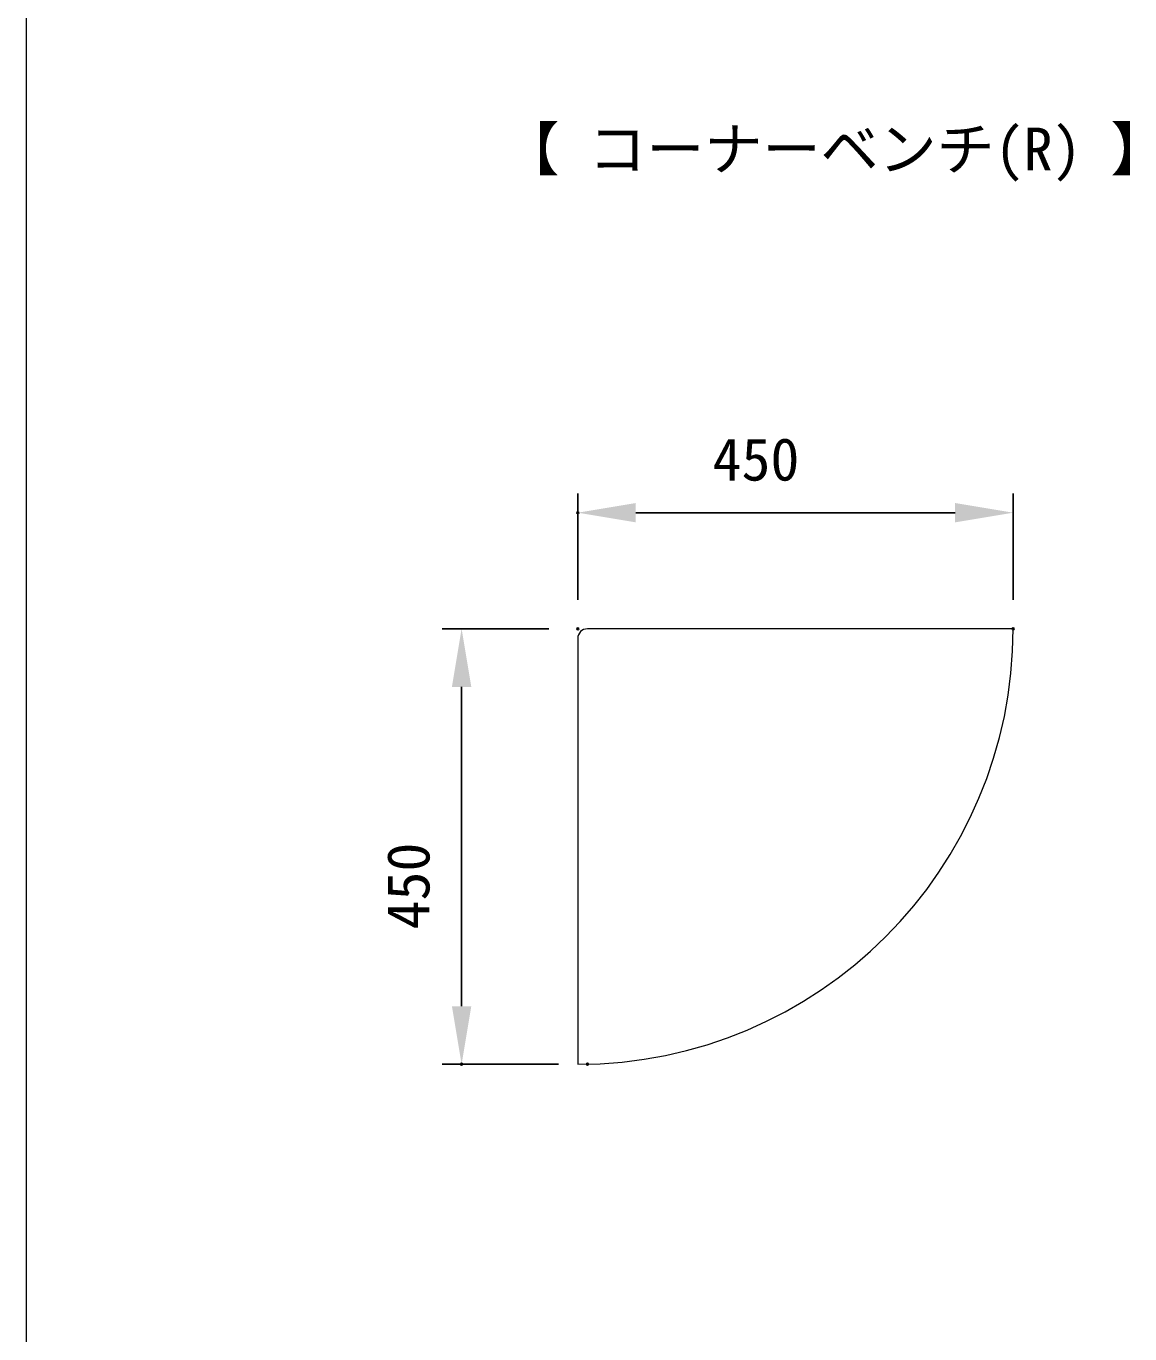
# Model space of a CAD drawing. Units: millimetres, scale not verified. Extents: x -203 to 203, y -143 to 143.
# Drawn here: x -198 to -141, y -70.4 to -2.9 of the extents above; entities that cross this region are included whole.
import ezdxf
from ezdxf.enums import TextEntityAlignment as Align

# ---------------------------------------------------------------- set-up
doc = ezdxf.new("R2010")
doc.units = ezdxf.units.MM
doc.header["$LTSCALE"] = 0.5
doc.header["$PDMODE"] = 32
doc.header["$PDSIZE"] = 0.1
for name, color, linetype, lineweight in [('0-1_DIMENSION_LINES$02_DIMENSI', 7, 'Continuous', 25), ('0-3_DIMENSION_LINES$03_LINES', 7, 'Continuous', 18), ('0-5_図面_FORMAT$01_WAKU$OUT_LINE', 6, 'Continuous', 18)]:
    doc.layers.add(name, color=color, linetype=linetype, lineweight=lineweight)
doc.layers.add('0-2_DEFPOINTS', color=7, linetype='Continuous')
doc.styles.add('ＭＳ ゴシック', font='')
doc.styles.get('ＭＳ ゴシック').set_extended_font_data('MS Gothic')

# ---------------------------------------------------------------- blocks, each defined once
blk = doc.blocks.new('D2')
at = {"layer": '0-1_DIMENSION_LINES$02_DIMENSI'}
for p, q in [((78, 229), (67, 229)), ((69, 223), (69, 190)), ((79, 184), (67, 184))]:
    blk.add_line(p, q, dxfattribs=at)
for points in [[(70, 223), (68, 223), (69, 229)], [(68, 190), (70, 190), (69, 184)]]:
    blk.add_solid(points, dxfattribs=at)
at = {"layer": '0-2_DEFPOINTS'}
for p in [(81, 229), (69, 184), (82, 184)]:
    blk.add_point(p, dxfattribs=at)
at = {"layer": '0-1_DIMENSION_LINES$02_DIMENSI', "style": 'ＭＳ ゴシック'}
blk.add_text('450', height=4.399, rotation=90, dxfattribs=at).set_placement((67, 197.929), align=Align.BOTTOM_LEFT)
blk = doc.blocks.new('D22')
at = {"layer": '0-1_DIMENSION_LINES$02_DIMENSI'}
for p, q in [((81, 232), (81, 243)), ((126, 232), (126, 243)), ((120, 241), (87, 241))]:
    blk.add_line(p, q, dxfattribs=at)
for points in [[(87, 242), (87, 240), (81, 241)], [(120, 240), (120, 242), (126, 241)]]:
    blk.add_solid(points, dxfattribs=at)
at = {"layer": '0-2_DEFPOINTS'}
for p in [(81, 241), (81, 229), (126, 229)]:
    blk.add_point(p, dxfattribs=at)
at = {"layer": '0-1_DIMENSION_LINES$02_DIMENSI', "style": 'ＭＳ ゴシック'}
blk.add_text('450', height=4.399, dxfattribs=at).set_placement((94.929, 243), align=Align.BOTTOM_LEFT)

msp = doc.modelspace()

# ---------------------------------------------------------------- linework, layer by layer
at = {"layer": '0-3_DIMENSION_LINES$03_LINES'}
for p, q in [((-147, -34), (-169, -34)), ((-169.5, -34.5), (-169.5, -56.5))]:
    msp.add_line(p, q, dxfattribs=at)
for centre, radius, start, end in [((-169.5, -34), 22.5, 270, 360), ((-169, -34.5), 0.5, 90, 180)]:
    msp.add_arc(centre, radius, start, end, dxfattribs=at)
at = {"layer": '0-5_図面_FORMAT$01_WAKU$OUT_LINE'}
msp.add_line((-198, 138), (-198, -138), dxfattribs=at)

# ---------------------------------------------------------------- block references
at = {"layer": '0-1_DIMENSION_LINES$02_DIMENSI', "xscale": 0.5, "yscale": 0.5}
for name in ['D22', 'D2']:
    msp.add_blockref(name, (-210, -148.5), dxfattribs=at)

# ---------------------------------------------------------------- texts
at = {"layer": '0-1_DIMENSION_LINES$02_DIMENSI', "style": 'ＭＳ ゴシック'}
msp.add_text('【 コーナーベンチ(R) 】', height=2.199, dxfattribs=at).set_placement((-173.4493, -10.964), align=Align.BOTTOM_LEFT)

doc.saveas('drawing.dxf')
